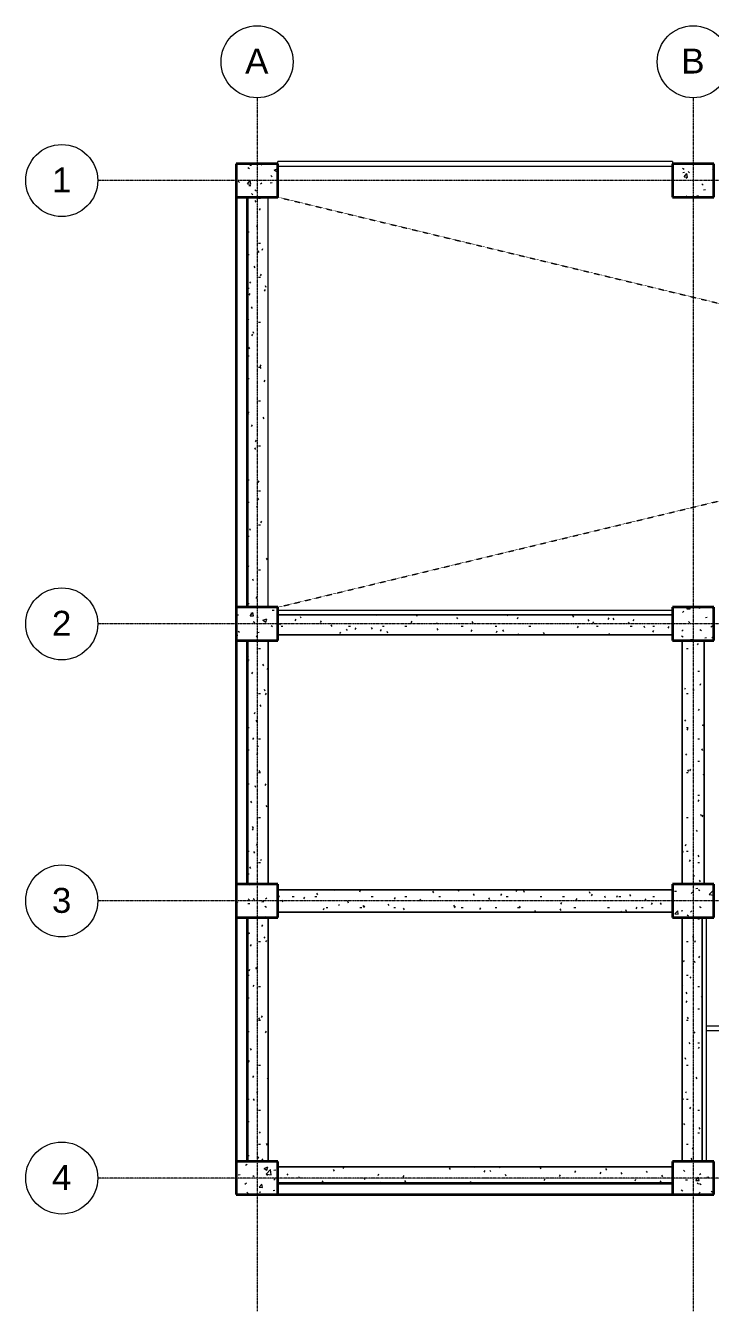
# Model space of a CAD drawing. Header units: millimetres. Extents: x -19238 to 17067, y -6268 to 16930.
# Drawn here: x -19238 to -6885, y -6268 to 16930 of the extents above; entities that cross this region are included whole.
import ezdxf

# ---------------------------------------------------------------- set-up
doc = ezdxf.new("R2010")
doc.units = ezdxf.units.MM
doc.linetypes.add('Dash', pattern=[6, 3, -3])
doc.linetypes.add('Grid Line', pattern=[22.225, 12.7, -3.175, 3.175, -3.175])
for name, color, linetype, lineweight in [('A-DETL-HDLN', 90, 'Dash', 9), ('A-DETL-MBND', 5, 'Continuous', 9), ('A-FLOR', 192, 'Continuous', 9), ('A-FLOR-HRAL', 11, 'Continuous', 9), ('A-WALL', 113, 'Continuous', 9), ('S-COLS', 52, 'Continuous', 9), ('S-GRID', 1, 'Continuous', 9), ('S-GRID-IDEN', 1, 'Continuous', 9)]:
    doc.layers.add(name, color=color, linetype=linetype, lineweight=lineweight)
doc.styles.add('Arial', font='arial.ttf', dxfattribs={"height": 450})
pattern_1 = [(0, (0, 0), (812.8, 203.2), [33.528, -576.072, 33.528, -576.072, -3251.2]), (0, (0, 0), (812.8, 203.2), [-1219.2, 33.528, -1185.672, 33.528, -576.072, -1422.4]), (0, (0, 0), (812.8, 203.2), [-3048, 33.528, -372.872, 33.528, -982.472]), (120, (304.8, 101.6), (-582.3764, 602.3054), [33.528, -576.072, 33.528, -576.072, -3251.2]), (120, (304.8, 101.6), (-582.3764, 602.3054), [-1219.2, 33.528, -1185.672, 33.528, -576.072, -1422.4]), (120, (304.8, 101.6), (-582.3764, 602.3054), [-3048, 33.528, -372.872, 33.528, -982.472]), (240, (406.4, 508), (-230.4236, -805.5054), [33.528, -576.072, 33.528, -576.072, -3251.2]), (240, (406.4, 508), (-230.4236, -805.5054), [-1219.2, 33.528, -1185.672, 33.528, -576.072, -1422.4]), (240, (406.4, 508), (-230.4236, -805.5054), [-3048, 33.528, -372.872, 33.528, -982.472])]

# ---------------------------------------------------------------- blocks, each defined once
blk = doc.blocks.new('Top Rail Type - Top Rail_Internal_-369021-Level 4')
at = {"layer": 'A-DETL-MBND'}
for p, q in [((8308, 837), (8308, -1123)), ((8308, -1123), (-6952, -1123)), ((-6952, -1203), (8347, -1203))]:
    blk.add_line(p, q, dxfattribs=at)
blk.add_open_spline([(8308, -1123), (8308, -1123), (8308, -1124), (8311, -1126), (8314, -1130), (8318, -1133), (8321, -1136), (8324, -1140), (8328, -1143), (8331, -1147), (8335, -1151), (8339, -1155), (8343, -1159), (8346, -1161), (8347, -1163)], degree=3, knots=[-1, -1, -1, -1, -0.9333333, -0.8666667, -0.8, -0.7666667, -0.7333333, -0.7, -0.6666667, -0.6333333, -0.6, -0.5666667, -0.5333333, -0.504857, -0.504857, -0.504857, -0.504857], dxfattribs=at)
blk = doc.blocks.new('M_Concrete-Rectangular-Column - 600 x 750mm-V3-Level 4')
at = {"layer": 'S-COLS'}
h = blk.add_hatch(dxfattribs=at)
h.set_pattern_fill('FP_6', color=256, style=0, pattern_type=2)
h.set_pattern_definition([(320, (3862.6, -7192.9), (-63.756, -728.737), [76.2, -838.2]), (265, (3862.6, -7192.9), (764.23, 140.97), [60.96, -670.56]), (10.451, (3857.3, -7253.6), (700.467, -587.77), [64.76, -712.36]), (316.184, (4065.8, -7192.9), (-168.17, -1084.32), [114.3, -1257.3]), (6.636, (4051.8, -7283.2), (989.71, -949.61), [97.14, -1068.54]), (261.184, (4065.8, -7192.9), (989.7, -949.62), [91.44, -1005.84]), (291, (4015, -7294.5), (-409.06, -606.458), [76.2, -838.2]), (236, (4015, -7294.5), (736.75, -247.21), [60.96, -670.56]), (341.451, (3980.94, -7345), (327.685, -853.67), [64.76, -712.36]), (307.5, (3862.63, -7192.87), (338.22, -12.355), [33.528, -628.904, 33.528, -647.192, -673.1]), (307.5, (3862.63, -7192.87), (338.22, -12.355), [-1343.152, 33.528, -639.572]), (277.5, (3862.63, -7192.87), (400.722, -267.279), [33.528, -354.584, 33.528, -613.664, -256.54]), (277.5, (3862.63, -7192.87), (400.722, -267.279), [-1035.304, 33.528, -223.012]), (237.5, (3862.63, -6966.3), (-22.915, -542.363), [33.528, -220.472, 33.528, -1810.512]), (237.5, (3862.63, -6966.3), (-22.915, -542.363), [-287.528, -758.952, 33.528, -1018.032]), (227.5, (3862.63, -6864.7), (101.707, -592.517), [33.528, -296.672, 33.528, -492.76, -746.76]), (227.5, (3862.63, -6864.7), (101.707, -592.517), [-856.49, 33.53, -713.23])])
h.paths.add_polyline_path([(-300, 375), (-300, -375), (300, -375), (300, 375), (12, 375)], flags=0)
at = {"layer": 'S-COLS', "lineweight": 35}
for p, q in [((300, 375), (-300, 375)), ((-300, 375), (-300, -375)), ((300, -375), (300, 375)), ((-300, -375), (300, -375))]:
    blk.add_line(p, q, dxfattribs=at)
blk = doc.blocks.new('M_Concrete-Rectangular-Column - 600 x 750mm-V4-Level 4')
at = {"layer": 'S-COLS'}
h = blk.add_hatch(dxfattribs=at)
h.set_pattern_fill('FP_7', color=256, style=0, pattern_type=2)
h.set_pattern_definition([(320, (3862.6, -15062.9), (-63.756, -728.737), [76.2, -838.2]), (265, (3862.6, -15062.9), (764.228, 140.97), [60.96, -670.56]), (10.451, (3857.3, -15123.6), (700.467, -587.77), [64.76, -712.36]), (316.184, (4065.8, -15062.9), (-168.17, -1084.316), [114.3, -1257.3]), (6.636, (4051.8, -15153.2), (989.71, -949.61), [97.14, -1068.54]), (261.184, (4065.8, -15062.9), (989.7, -949.62), [91.44, -1005.84]), (291, (4015, -15164.5), (-409.06, -606.458), [76.2, -838.2]), (236, (4015, -15164.5), (736.753, -247.21), [60.96, -670.56]), (341.451, (3980.94, -15215), (327.685, -853.668), [64.76, -712.36]), (307.5, (3862.63, -15062.87), (338.22, -12.3547), [33.528, -628.904, 33.528, -647.192, -673.1]), (307.5, (3862.63, -15062.87), (338.22, -12.3547), [-1343.152, 33.528, -639.572]), (277.5, (3862.63, -15062.87), (400.722, -267.279), [33.528, -354.584, 33.528, -870.204]), (277.5, (3862.63, -15062.87), (400.722, -267.279), [-421.64, -613.664, 33.528, -223.012]), (237.5, (3862.63, -14836.3), (-22.9153, -542.3633), [33.528, -220.472, 33.528, -1810.512]), (237.5, (3862.63, -14836.3), (-22.9153, -542.3633), [-287.528, -758.952, 33.528, -1018.032]), (227.5, (3862.63, -14734.7), (101.707, -592.517), [33.528, -296.672, 33.528, -1239.52]), (227.5, (3862.63, -14734.7), (101.707, -592.517), [-363.728, -492.76, 33.528, -713.232])])
h.paths.add_polyline_path([(-300, -375), (300, -375), (300, 375), (-300, 375)], flags=0)
at = {"layer": 'S-COLS', "lineweight": 35}
for p, q in [((300, 375), (-300, 375)), ((-300, 375), (-300, -375)), ((300, -375), (300, 375)), ((-300, -375), (300, -375))]:
    blk.add_line(p, q, dxfattribs=at)
blk = doc.blocks.new('M_Concrete-Rectangular-Column - 600 x 750mm-V8-Level 4')
at = {"layer": 'S-COLS'}
h = blk.add_hatch(dxfattribs=at)
h.set_pattern_fill('FP_11', color=256, style=0, pattern_type=2)
h.set_pattern_definition([(320, (-1137.4, -7192.9), (-63.756, -728.737), [76.2, -838.2]), (265, (-1137.4, -7192.9), (764.23, 140.97), [60.96, -670.56]), (10.451, (-1142.7, -7253.6), (700.467, -587.77), [64.76, -712.36]), (316.184, (-934.2, -7192.9), (-168.17, -1084.32), [114.3, -1257.3]), (6.636, (-948.2, -7283.2), (989.71, -949.61), [97.14, -1068.54]), (261.184, (-934.2, -7192.9), (989.7, -949.62), [91.44, -1005.84]), (291, (-985, -7294.5), (-409.06, -606.46), [76.2, -838.2]), (236, (-985, -7294.5), (736.75, -247.21), [60.96, -670.56]), (341.451, (-1019.06, -7345), (327.685, -853.67), [64.76, -712.36]), (307.5, (-1137.37, -7192.87), (338.22, -12.355), [33.528, -628.904, 33.528, -647.192, -673.1]), (307.5, (-1137.37, -7192.87), (338.22, -12.355), [-1343.152, 33.528, -639.572]), (277.5, (-1137.37, -7192.87), (400.722, -267.279), [33.528, -354.584, 33.528, -870.204]), (277.5, (-1137.37, -7192.87), (400.722, -267.279), [-421.64, -613.664, 33.528, -223.012]), (237.5, (-1137.37, -6966.3), (-22.915, -542.363), [33.528, -220.472, 33.528, -1810.512]), (237.5, (-1137.37, -6966.3), (-22.915, -542.363), [-287.528, -758.952, 33.528, -1018.032]), (227.5, (-1137.37, -6864.7), (101.707, -592.517), [33.53, -296.67, 33.53, -1239.52]), (227.5, (-1137.37, -6864.7), (101.707, -592.517), [-363.73, -492.76, 33.53, -713.23])])
h.paths.add_polyline_path([(-300, -356), (-300, -375), (300, -375), (300, 375), (-300, 375), (-300, -206)], flags=0)
at = {"layer": 'S-COLS', "lineweight": 35}
for p, q in [((300, 375), (-300, 375)), ((-300, 375), (-300, -375)), ((300, -375), (300, 375)), ((-300, -375), (300, -375))]:
    blk.add_line(p, q, dxfattribs=at)
blk = doc.blocks.new('M_Concrete-Rectangular-Column - 600 x 750mm-V9-Level 4')
at = {"layer": 'S-COLS'}
h = blk.add_hatch(dxfattribs=at)
h.set_pattern_fill('FP_12', color=256, style=0, pattern_type=2)
h.set_pattern_definition([(320, (-1137.4, -15062.9), (-63.756, -728.737), [76.2, -838.2]), (265, (-1137.4, -15062.9), (764.228, 140.97), [60.96, -670.56]), (10.451, (-1142.7, -15123.6), (700.467, -587.77), [64.76, -712.36]), (316.184, (-934.2, -15062.9), (-168.17, -1084.316), [114.3, -1257.3]), (6.636, (-948.2, -15153.2), (989.71, -949.61), [97.14, -1068.54]), (261.184, (-934.2, -15062.9), (989.7, -949.62), [91.44, -1005.84]), (291, (-985, -15164.5), (-409.06, -606.458), [76.2, -838.2]), (236, (-985, -15164.5), (736.753, -247.21), [60.96, -670.56]), (341.451, (-1019.06, -15215), (327.685, -853.668), [64.76, -712.36]), (307.5, (-1137.37, -15062.87), (338.22, -12.3547), [33.528, -628.904, 33.528, -1320.292]), (307.5, (-1137.37, -15062.87), (338.22, -12.3547), [-695.96, -647.192, 33.528, -639.572]), (277.5, (-1137.37, -15062.87), (400.722, -267.279), [33.528, -354.584, 33.528, -870.204]), (277.5, (-1137.37, -15062.87), (400.722, -267.279), [-421.64, -613.664, 33.528, -223.012]), (237.5, (-1137.37, -14836.3), (-22.9153, -542.3633), [33.528, -220.472, 33.528, -1810.512]), (237.5, (-1137.37, -14836.3), (-22.9153, -542.3633), [-287.528, -758.952, 33.528, -1018.032]), (227.5, (-1137.37, -14734.7), (101.707, -592.517), [33.528, -296.672, 33.528, -1239.52]), (227.5, (-1137.37, -14734.7), (101.707, -592.517), [-363.728, -492.76, 33.528, -713.232])])
h.paths.add_polyline_path([(-300, -375), (300, -375), (300, 375), (-300, 375)], flags=0)
at = {"layer": 'S-COLS', "lineweight": 35}
for p, q in [((300, 375), (-300, 375)), ((-300, 375), (-300, -375)), ((300, -375), (300, 375)), ((-300, -375), (300, -375))]:
    blk.add_line(p, q, dxfattribs=at)
blk = doc.blocks.new('M_Concrete-Rectangular-Column - 600 x 750mm-V12-Level 4')
at = {"layer": 'S-COLS'}
h = blk.add_hatch(dxfattribs=at)
h.set_pattern_fill('FP_15', color=256, style=0, pattern_type=2)
h.set_pattern_definition([(320, (-6137.4, -7192.9), (-63.756, -728.737), [76.2, -838.2]), (265, (-6137.4, -7192.9), (764.23, 140.97), [60.96, -670.56]), (10.451, (-6142.7, -7253.6), (700.467, -587.77), [64.76, -712.36]), (316.184, (-5934.2, -7192.9), (-168.17, -1084.32), [114.3, -1257.3]), (6.636, (-5948.2, -7283.2), (989.71, -949.61), [97.14, -1068.54]), (261.184, (-5934.2, -7192.9), (989.7, -949.62), [91.44, -1005.84]), (291, (-5985, -7294.5), (-409.06, -606.458), [76.2, -838.2]), (236, (-5985, -7294.5), (736.753, -247.21), [60.96, -670.56]), (341.451, (-6019.06, -7345), (327.685, -853.67), [64.76, -712.36]), (307.5, (-6137.37, -7192.87), (338.22, -12.355), [33.528, -628.904, 33.528, -647.192, -673.1]), (307.5, (-6137.37, -7192.87), (338.22, -12.355), [-1343.152, 33.528, -639.572]), (277.5, (-6137.37, -7192.87), (400.722, -267.279), [33.528, -354.584, 33.528, -870.204]), (277.5, (-6137.37, -7192.87), (400.722, -267.279), [-421.64, -613.664, 33.528, -223.012]), (237.5, (-6137.37, -6966.3), (-22.915, -542.363), [33.528, -220.472, 33.528, -1810.512]), (237.5, (-6137.37, -6966.3), (-22.915, -542.363), [-287.528, -758.952, 33.528, -1018.032]), (227.5, (-6137.37, -6864.7), (101.707, -592.517), [33.528, -296.672, 33.528, -1239.52]), (227.5, (-6137.37, -6864.7), (101.707, -592.517), [-363.728, -492.76, 33.528, -713.232])])
h.paths.add_polyline_path([(-300, 375), (-300, -375), (300, -375), (300, 375), (-197, 375)], flags=0)
at = {"layer": 'S-COLS', "lineweight": 35}
for p, q in [((300, 375), (-300, 375)), ((-300, 375), (-300, -375)), ((300, -375), (300, 375)), ((-300, -375), (300, -375))]:
    blk.add_line(p, q, dxfattribs=at)
blk = doc.blocks.new('M_Concrete-Rectangular-Column - 600 x 750mm-V13-Level 4')
at = {"layer": 'S-COLS'}
h = blk.add_hatch(dxfattribs=at)
h.set_pattern_fill('FP_16', color=256, style=0, pattern_type=2)
h.set_pattern_definition([(320, (-6137.4, -15062.9), (-63.756, -728.737), [76.2, -838.2]), (265, (-6137.4, -15062.9), (764.228, 140.97), [60.96, -670.56]), (10.451, (-6142.7, -15123.6), (700.467, -587.77), [64.76, -712.36]), (316.184, (-5934.2, -15062.9), (-168.17, -1084.316), [114.3, -1257.3]), (6.636, (-5948.2, -15153.2), (989.71, -949.61), [97.14, -1068.54]), (261.184, (-5934.2, -15062.9), (989.7, -949.62), [91.44, -1005.84]), (291, (-5985, -15164.5), (-409.06, -606.458), [76.2, -838.2]), (236, (-5985, -15164.5), (736.753, -247.21), [60.96, -670.56]), (341.451, (-6019.06, -15215), (327.685, -853.668), [64.76, -712.36]), (307.5, (-6137.37, -15062.87), (338.22, -12.3547), [33.528, -628.904, 33.528, -1320.292]), (307.5, (-6137.37, -15062.87), (338.22, -12.3547), [-695.96, -647.192, 33.528, -639.572]), (277.5, (-6137.37, -15062.87), (400.722, -267.279), [33.528, -354.584, 33.528, -870.204]), (277.5, (-6137.37, -15062.87), (400.722, -267.279), [-421.64, -613.664, 33.528, -223.012]), (237.5, (-6137.37, -14836.3), (-22.9153, -542.3633), [33.528, -220.472, 33.528, -1810.512]), (237.5, (-6137.37, -14836.3), (-22.9153, -542.3633), [-287.528, -758.952, 33.528, -1018.032]), (227.5, (-6137.37, -14734.7), (101.707, -592.517), [33.528, -296.672, 33.528, -1239.52]), (227.5, (-6137.37, -14734.7), (101.707, -592.517), [-363.728, -492.76, 33.528, -713.232])])
h.paths.add_polyline_path([(-300, 191), (-300, -375), (300, -375), (300, 375), (-300, 375)], flags=0)
at = {"layer": 'S-COLS', "lineweight": 35}
for p, q in [((300, 375), (-300, 375)), ((-300, 375), (-300, -375)), ((300, -375), (300, 375)), ((-300, -375), (300, -375))]:
    blk.add_line(p, q, dxfattribs=at)
blk = doc.blocks.new('M_Concrete-Rectangular-Column - 600 x 750mm-V14-Level 4')
at = {"layer": 'S-COLS'}
h = blk.add_hatch(dxfattribs=at)
h.set_pattern_fill('FP_17', color=256, style=0, pattern_type=2)
h.set_pattern_definition([(320, (-14137.4, -7192.9), (-63.756, -728.737), [76.2, -838.2]), (265, (-14137.4, -7192.9), (764.228, 140.97), [60.96, -670.56]), (10.451, (-14142.7, -7253.6), (700.467, -587.77), [64.76, -712.36]), (316.184, (-13934.2, -7192.9), (-168.17, -1084.316), [114.3, -1257.3]), (6.636, (-13948.2, -7283.2), (989.71, -949.61), [97.14, -1068.54]), (261.184, (-13934.2, -7192.9), (989.7, -949.62), [91.44, -1005.84]), (291, (-13985, -7294.5), (-409.06, -606.458), [76.2, -838.2]), (236, (-13985, -7294.5), (736.753, -247.21), [60.96, -670.56]), (341.451, (-14019.06, -7345), (327.685, -853.668), [64.76, -712.36]), (307.5, (-14137.37, -7192.87), (338.22, -12.3547), [33.528, -628.904, 33.528, -1320.292]), (307.5, (-14137.37, -7192.87), (338.22, -12.3547), [-695.96, -647.192, 33.528, -639.572]), (277.5, (-14137.37, -7192.87), (400.722, -267.279), [33.528, -354.584, 33.528, -870.204]), (277.5, (-14137.37, -7192.87), (400.722, -267.279), [-421.64, -613.664, 33.528, -223.012]), (237.5, (-14137.37, -6966.3), (-22.9153, -542.3633), [33.528, -220.472, 33.528, -1810.512]), (237.5, (-14137.37, -6966.3), (-22.9153, -542.3633), [-287.528, -758.952, 33.528, -1018.032]), (227.5, (-14137.37, -6864.7), (101.707, -592.517), [33.528, -296.672, 33.528, -1239.52]), (227.5, (-14137.37, -6864.7), (101.707, -592.517), [-363.728, -492.76, 33.528, -713.232])])
h.paths.add_polyline_path([(-300, 375), (-300, -375), (300, -375), (300, 375), (88, 375)], flags=0)
at = {"layer": 'S-COLS', "lineweight": 35}
for p, q in [((300, 375), (-300, 375)), ((-300, 375), (-300, -375)), ((300, -375), (300, 375)), ((-300, -375), (300, -375))]:
    blk.add_line(p, q, dxfattribs=at)
blk = doc.blocks.new('M_Concrete-Rectangular-Column - 600 x 750mm-V15-Level 4')
at = {"layer": 'S-COLS'}
h = blk.add_hatch(dxfattribs=at)
h.set_pattern_fill('FP_18', color=256, style=0, pattern_type=2)
h.set_pattern_definition([(320, (-14137.4, -15062.9), (-63.756, -728.737), [76.2, -838.2]), (265, (-14137.4, -15062.9), (764.228, 140.972), [60.96, -670.56]), (10.451, (-14142.7, -15123.6), (700.467, -587.77), [64.76, -712.36]), (316.184, (-13934.2, -15062.9), (-168.17, -1084.316), [114.3, -1257.3]), (6.636, (-13948.2, -15153.2), (989.71, -949.61), [97.14, -1068.54]), (261.184, (-13934.2, -15062.9), (989.7, -949.62), [91.44, -1005.84]), (291, (-13985, -15164.5), (-409.06, -606.458), [76.2, -838.2]), (236, (-13985, -15164.5), (736.753, -247.208), [60.96, -670.56]), (341.451, (-14019.06, -15215), (327.685, -853.668), [64.76, -712.36]), (307.5, (-14137.37, -15062.87), (338.22, -12.3547), [33.528, -628.904, 33.528, -1320.292]), (307.5, (-14137.37, -15062.87), (338.22, -12.3547), [-695.96, -647.192, 33.528, -639.572]), (277.5, (-14137.37, -15062.87), (400.722, -267.279), [33.528, -354.584, 33.528, -870.204]), (277.5, (-14137.37, -15062.87), (400.722, -267.279), [-421.64, -613.664, 33.528, -223.012]), (237.5, (-14137.37, -14836.3), (-22.9153, -542.3633), [33.528, -220.472, 33.528, -1810.512]), (237.5, (-14137.37, -14836.3), (-22.9153, -542.3633), [-287.528, -758.952, 33.528, -1018.032]), (227.5, (-14137.37, -14734.7), (101.707, -592.517), [33.528, -296.672, 33.528, -1239.52]), (227.5, (-14137.37, -14734.7), (101.707, -592.517), [-363.728, -492.76, 33.528, -713.232])])
h.paths.add_polyline_path([(-300, 191), (-300, -375), (300, -375), (300, 375), (-300, 375)], flags=0)
at = {"layer": 'S-COLS', "lineweight": 35}
for p, q in [((300, 375), (-300, 375)), ((-300, 375), (-300, -375)), ((300, -375), (300, 375)), ((-300, -375), (300, -375))]:
    blk.add_line(p, q, dxfattribs=at)
blk = doc.blocks.new('Top Rail Type - Top Rail_Internal_-371186-Level 4')
at = {"layer": 'A-FLOR-HRAL'}
for p, q in [((-7032, 837), (-7032, -3563)), ((-6952, -3563), (-6952, 837))]:
    blk.add_line(p, q, dxfattribs=at)
blk = doc.blocks.new('Top Rail Type - Top Rail_Internal_-V16-Level 4')
at = {"layer": 'A-FLOR-HRAL'}
for p, q in [((-7033, -3563), (-7033, 837)), ((-6952, -3563), (-6952, 837))]:
    blk.add_line(p, q, dxfattribs=at)
blk = doc.blocks.new('Top Rail Type - Top Rail_Internal_-374993-Level 4')
at = {"layer": 'A-FLOR-HRAL'}
for p, q in [((-7568, 6378), (-14688, 6378)), ((-14688, 6298), (-7568, 6298))]:
    blk.add_line(p, q, dxfattribs=at)
blk = doc.blocks.new('Top Rail Type - Top Rail_Internal_-V19-Level 4')
at = {"layer": 'A-FLOR-HRAL'}
for p, q in [((-7568, 6379), (-14688, 6379)), ((-7568, 6297), (-14688, 6297))]:
    blk.add_line(p, q, dxfattribs=at)
blk = doc.blocks.new('Top Rail Type - Top Rail_Internal_-390528-Level 4')
at = {"layer": 'A-DETL-MBND'}
for p, q in [((-7568, 14478), (-14688, 14478)), ((-14688, 14398), (-7568, 14398))]:
    blk.add_line(p, q, dxfattribs=at)
at = {"layer": 'A-DETL-MBND', "flags": 128}
for points in [[(-14688, 14437), (-14688, 14442), (-14688, 14450), (-14688, 14458), (-14688, 14465), (-14688, 14470), (-14688, 14475), (-14688, 14477), (-14688, 14478)], [(-7568, 14478), (-7568, 14477), (-7568, 14475), (-7568, 14470), (-7568, 14465), (-7568, 14458), (-7568, 14450), (-7568, 14442), (-7568, 14437)]]:
    blk.add_lwpolyline(points, dxfattribs=at)
blk = doc.blocks.new('Grid - M_Grid Head - Circle-45800-Level 4')
at = {"layer": 'S-GRID-IDEN'}
blk.add_circle((0, 0), 6.5, dxfattribs=at)

msp = doc.modelspace()

# ---------------------------------------------------------------- hatches: boundary and pattern name
at = {"layer": 'A-DETL-MBND'}
h = msp.add_hatch(dxfattribs=at)
h.set_pattern_fill('FP_1', color=256, style=0, pattern_type=2)
h.set_pattern_definition(pattern_1)
h.paths.add_polyline_path([(-15238, 6437), (-14863, 6437), (-14863, 13837), (-15238, 13837), (-15238, 6694)], flags=0)
h = msp.add_hatch(dxfattribs=at)
h.set_pattern_fill('FP_2', color=256, style=0, pattern_type=2)
h.set_pattern_definition(pattern_1)
h.paths.add_polyline_path([(-14688, 5937), (-7568, 5937), (-7568, 6297), (-14688, 6297), (-14688, 5940)], flags=0)
h = msp.add_hatch(dxfattribs=at)
h.set_pattern_fill('FP_2', color=256, style=0, pattern_type=2)
h.set_pattern_definition(pattern_1)
h.paths.add_polyline_path([(-14863, 1437), (-14863, 5837), (-15238, 5837), (-15238, 1437)], flags=0)
h = msp.add_hatch(dxfattribs=at)
h.set_pattern_fill('FP_2', color=256, style=0, pattern_type=2)
h.set_pattern_definition(pattern_1)
h.paths.add_polyline_path([(-7393, 1437), (-6993, 1437), (-6993, 5837), (-7393, 5837), (-7393, 2175)], flags=0)
h = msp.add_hatch(dxfattribs=at)
h.set_pattern_fill('FP_2', color=256, style=0, pattern_type=2)
h.set_pattern_definition(pattern_1)
h.paths.add_polyline_path([(-7568, 937), (-7568, 1337), (-14688, 1337), (-14688, 937), (-8039, 937)], flags=0)
h = msp.add_hatch(dxfattribs=at)
h.set_pattern_fill('FP_2', color=256, style=0, pattern_type=2)
h.set_pattern_definition(pattern_1)
h.paths.add_polyline_path([(-15238, -3563), (-14863, -3563), (-14863, 837), (-15238, 837)], flags=0)
h = msp.add_hatch(dxfattribs=at)
h.set_pattern_fill('FP_2', color=256, style=0, pattern_type=2)
h.set_pattern_definition(pattern_1)
h.paths.add_polyline_path([(-7033, -3563), (-7033, 837), (-7393, 837), (-7393, -3563)], flags=0)
h = msp.add_hatch(dxfattribs=at)
h.set_pattern_fill('FP_2', color=256, style=0, pattern_type=2)
h.set_pattern_definition(pattern_1)
h.paths.add_polyline_path([(-10444, -3963), (-7568, -3963), (-7568, -3663), (-14688, -3663), (-14688, -3963)], flags=0)

# ---------------------------------------------------------------- linework, layer by layer
at = {"layer": 'A-DETL-HDLN'}
for p, q in [((-14688, 13837), (16042, 6437)), ((-14688, 6437), (16042, 13837))]:
    msp.add_line(p, q, dxfattribs=at)
at = {"layer": 'A-DETL-MBND'}
for p, q in [((-14863, 6437), (-14863, 13837)), ((-14863, 1437), (-14863, 5837)), ((-14688, 5937), (-7568, 5937)), ((-7393, 5837), (-7393, 1437)), ((-6993, 1437), (-6993, 5837)), ((-7568, 1337), (-14688, 1337)), ((-14688, 937), (-7568, 937)), ((-14863, -3563), (-14863, 837)), ((-7393, 837), (-7393, -3563)), ((-7568, -3663), (-14688, -3663))]:
    msp.add_line(p, q, dxfattribs=at)
at = {"layer": 'A-FLOR'}
for p, q in [((-14863, 5837), (-14863, 1437)), ((-7568, 5937), (-14688, 5937)), ((-7393, 1437), (-7393, 5837)), ((-6993, 5837), (-6993, 1437)), ((-14688, 1337), (-7568, 1337)), ((-7568, 937), (-14688, 937)), ((-14863, 837), (-14863, -3563)), ((-7393, -3563), (-7393, 837)), ((-14688, -3663), (-7568, -3663))]:
    msp.add_line(p, q, dxfattribs=at)
at = {"layer": 'A-WALL', "lineweight": 35}
for p, q in [((-15438, 13837), (-15438, 6437)), ((-15238, 6437), (-15238, 13837)), ((-15438, 5837), (-15438, 1437)), ((-15238, 1437), (-15238, 5837)), ((-15438, 837), (-15438, -3563)), ((-15238, -3563), (-15238, 837)), ((-7568, -3963), (-14688, -3963)), ((-14688, -4163), (-7568, -4163))]:
    msp.add_line(p, q, dxfattribs=at)
at = {"layer": 'S-GRID', "linetype": 'Grid Line'}
for p, q in [((-15063, 15630), (-15063, -6268)), ((-7193, 15630), (-7193, -6268)), ((16679, 14137), (-17938, 14137)), ((16679, 6137), (-17938, 6137)), ((16679, 1137), (-17938, 1137)), ((16679, -3863), (-17938, -3863))]:
    msp.add_line(p, q, dxfattribs=at)

# ---------------------------------------------------------------- block references
at = {"layer": 'A-FLOR-HRAL'}
for name in ['Top Rail Type - Top Rail_Internal_-390528-Level 4', 'Top Rail Type - Top Rail_Internal_-V19-Level 4', 'Top Rail Type - Top Rail_Internal_-374993-Level 4', 'Top Rail Type - Top Rail_Internal_-V16-Level 4', 'Top Rail Type - Top Rail_Internal_-371186-Level 4', 'Top Rail Type - Top Rail_Internal_-369021-Level 4']:
    msp.add_blockref(name, (0, 0), dxfattribs=at)
at = {"layer": 'S-COLS', "rotation": 90.0000000000001}
for name, p in [('M_Concrete-Rectangular-Column - 600 x 750mm-V15-Level 4', (-15063, 14137)), ('M_Concrete-Rectangular-Column - 600 x 750mm-V14-Level 4', (-7193, 14137)), ('M_Concrete-Rectangular-Column - 600 x 750mm-V13-Level 4', (-15063, 6137)), ('M_Concrete-Rectangular-Column - 600 x 750mm-V12-Level 4', (-7193, 6137)), ('M_Concrete-Rectangular-Column - 600 x 750mm-V9-Level 4', (-15063, 1137)), ('M_Concrete-Rectangular-Column - 600 x 750mm-V8-Level 4', (-7193, 1137)), ('M_Concrete-Rectangular-Column - 600 x 750mm-V4-Level 4', (-15063, -3863)), ('M_Concrete-Rectangular-Column - 600 x 750mm-V3-Level 4', (-7193, -3863))]:
    msp.add_blockref(name, p, dxfattribs=at)
at = {"layer": 'S-GRID-IDEN', "xscale": 99.99999999999993, "yscale": 99.99999999999993, "zscale": 99.99999999999993}
for p, rotation in [((-15063, 16280), 180), ((-7193, 16280), 180), ((-18588, 14137), 90.00000000000001), ((-18588, 6137), 90.00000000000001), ((-18588, 1137), 90.00000000000001), ((-18588, -3863), 90.00000000000001)]:
    msp.add_blockref('Grid - M_Grid Head - Circle-45800-Level 4', p, dxfattribs=dict(at, rotation=rotation))

# ---------------------------------------------------------------- texts
at = {"layer": 'S-GRID-IDEN', "char_height": 450, "attachment_point": 1, "style": 'Arial'}
for s, insert, width in [('\\fArial|b0|i0|c136|p34|;A', (-15278, 16518), 513.08), ('\\fArial|b0|i0|c136|p34|;B', (-7408, 16518), 513.08), ('\\fArial|b0|i0|c136|p34|;1', (-18764, 14372), 424.89), ('\\fArial|b0|i0|c136|p34|;2', (-18764, 6372), 424.89), ('\\fArial|b0|i0|c136|p34|;3', (-18764, 1372), 424.89), ('\\fArial|b0|i0|c136|p34|;4', (-18764, -3628), 424.89)]:
    msp.add_mtext(s, dxfattribs=dict(at, insert=insert, width=width))

doc.saveas('drawing.dxf')
